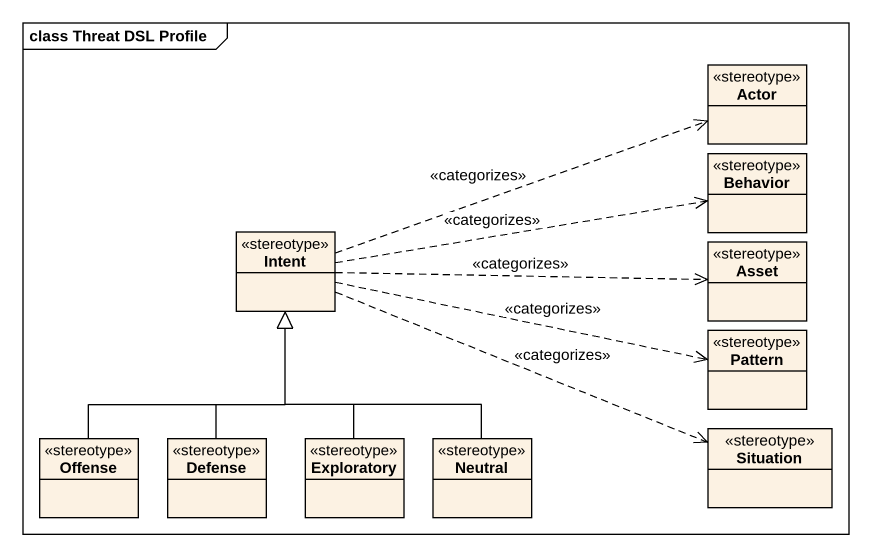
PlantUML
@startuml
mainframe class Threat DSL Profile
hide circle
hide empty members
class "Actor" as Actor_ <<stereotype>>
class Behavior <<stereotype>>
class Intent <<stereotype>>
class Asset <<stereotype>>
class Pattern <<stereotype>>
class Situation <<stereotype>>
class Offense <<stereotype>>
class Defense <<stereotype>>
class Exploratory <<stereotype>>
class Neutral <<stereotype>>
Intent .right.> Actor_ : <<categorizes>>
Intent .right.> Behavior : <<categorizes>>
Intent .right.> Asset : <<categorizes>>
Intent .right.> Pattern : <<categorizes>>
Intent .right.> Situation : <<categorizes>>
Offense -up-|> Intent
Defense -up-|> Intent
Exploratory -up-|> Intent
Neutral -up-|> Intent
@enduml
